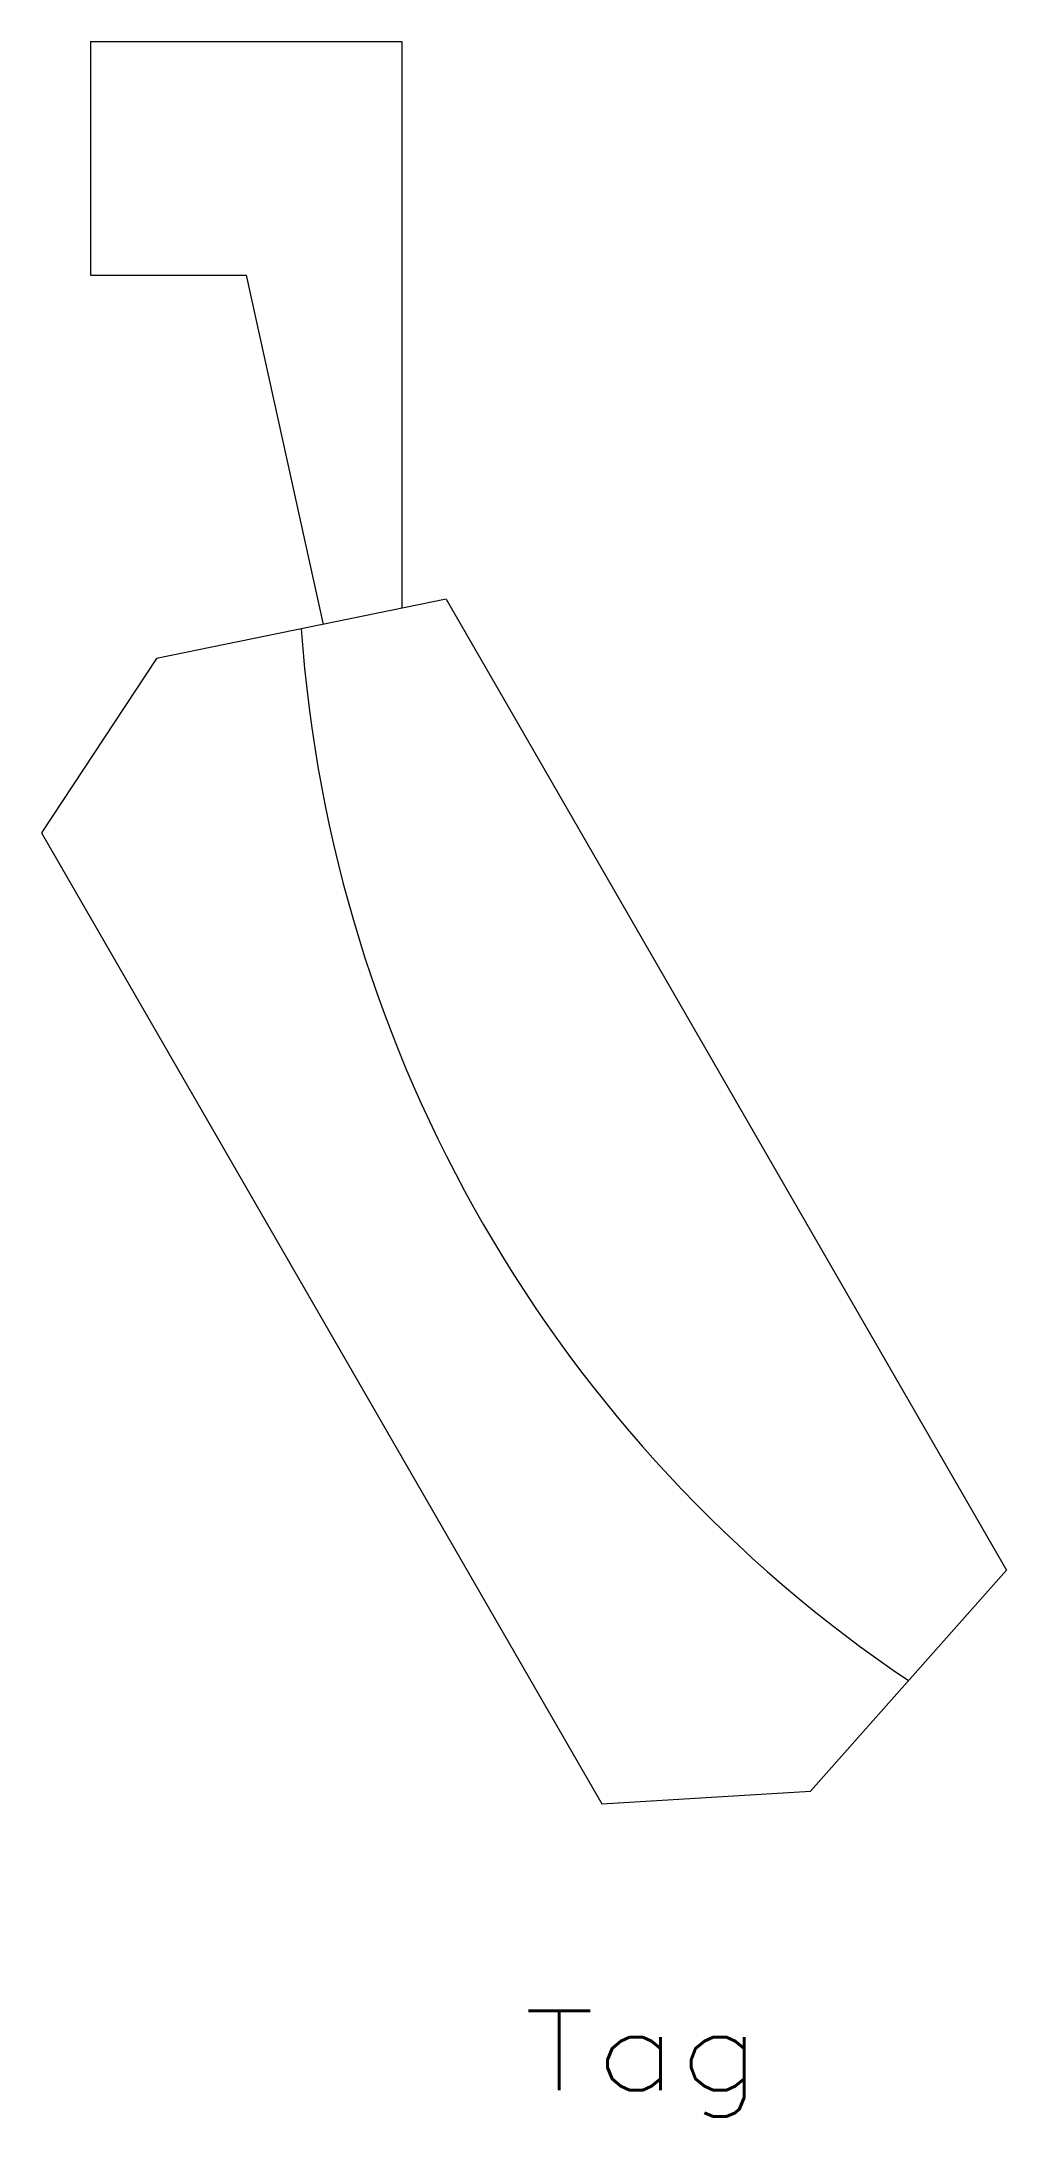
# Model space of a CAD drawing. Header units: inches. Extents: x -7.8 to 7.7, y -19.1 to 14.2.
import ezdxf
from ezdxf.enums import TextEntityAlignment as Align

# ---------------------------------------------------------------- set-up
doc = ezdxf.new("R2010")
doc.units = ezdxf.units.IN
doc.header["$MEASUREMENT"] = 0
doc.layers.get('0').update_dxf_attribs({"lineweight": 0})
doc.styles.add('STANDARD1', font='TXT.SHX')

msp = doc.modelspace()

# ---------------------------------------------------------------- linework, layer by layer
for p, q in [((-6.975, 14.22), (-1.975, 14.22)), ((-6.975, 14.22), (-6.975, 10.47)), ((-1.975, 14.22), (-1.975, 5.121)), ((-6.975, 10.47), (-4.475, 10.47)), ((-4.475, 10.47), (-3.24, 4.862)), ((-1.265, 5.266), (-5.913, 4.315)), ((-1.265, 5.266), (7.735, -10.322)), ((-5.913, 4.315), (-7.761, 1.516)), ((-7.761, 1.516), (1.239, -14.072)), ((7.735, -10.322), (4.587, -13.871)), ((1.239, -14.072), (4.587, -13.871))]:
    msp.add_line(p, q)
msp.add_arc((18.606, 6.347), 22.25, -175.9892, -124.0108)

# ---------------------------------------------------------------- texts
at = {"color": 7, "linetype": 'Continuous', "style": 'STANDARD1', "width": 1.166667}
msp.add_text('Tag', height=1.272, dxfattribs=at).set_placement((-0.013, -18.67), (3.803, -18.67), align=Align.FIT)

doc.saveas('drawing.dxf')
